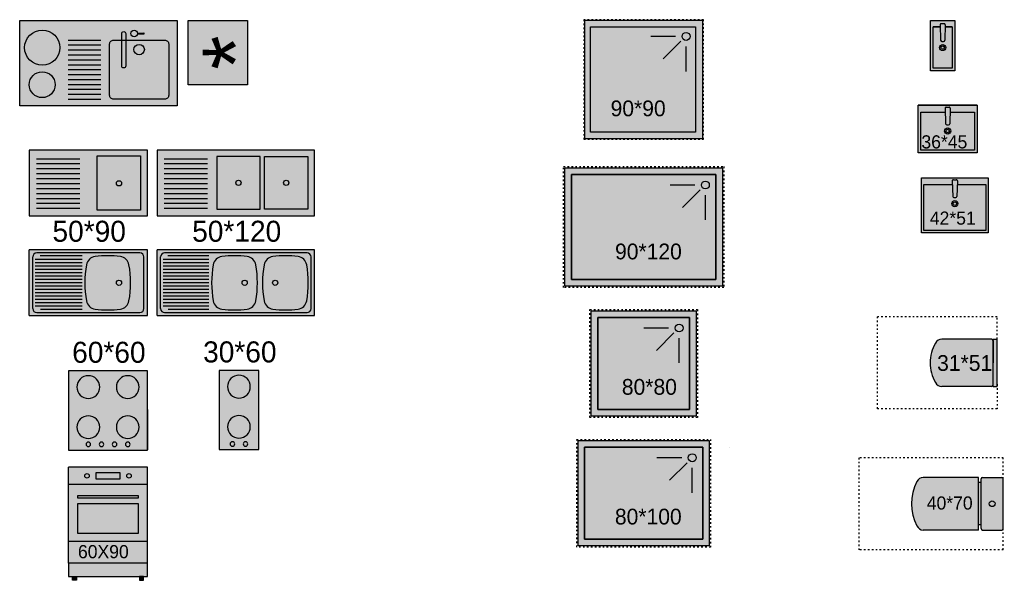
# Model space of a CAD drawing. Header units: millimetres. Extents: x -14819 to 43195, y -10328 to 20814.
# Drawn here: x 14625 to 15375, y 17800 to 18227 of the extents above; entities that cross this region are included whole.
import ezdxf

# ---------------------------------------------------------------- set-up
doc = ezdxf.new("R2010")
doc.units = ezdxf.units.MM
doc.linetypes.add('ACAD_ISO03W100', pattern=[30, 12, -18])
for name, color, linetype in [('DV_Equipment', 30, 'Continuous'), ('DV_Text', 10, 'Continuous'), ('DV_Text block', 20, 'Continuous')]:
    doc.layers.add(name, color=color, linetype=linetype)
for name, color, linetype, lineweight in [('DV_Furnitures', 250, 'Continuous', 5), ('DV_Hatch bathroom', 141, 'Continuous', 9), ('DV_Hatch Kitchen', 51, 'Continuous', 5)]:
    doc.layers.add(name, color=color, linetype=linetype, lineweight=lineweight)
doc.styles.add('Col_Standard', font='')
doc.styles.get("Standard").update_dxf_attribs({"font": 'arial.ttf'})
doc.styles.get('Col_Standard').set_extended_font_data('DM Sans')

# ---------------------------------------------------------------- blocks, each defined once
blk = doc.blocks.new('Frigo 90cm')
at = {"layer": 'DV_Hatch Kitchen'}
h = blk.add_hatch(color=256, dxfattribs=at)
h.dxf.hatch_style = 1
h.paths.add_polyline_path([(0.1247, -0.0737), (0.5747, -0.0737), (0.5747, -0.5637), (0.1247, -0.5637)])
at = {"color": 18, "lineweight": 5, "true_color": 0x000000}
blk.add_lwpolyline([(0.1247, -0.0737), (0.5747, -0.0737), (0.5747, -0.5637), (0.1247, -0.5637)], close=True, dxfattribs=at)
at = {"color": 18, "true_color": 0x000000, "insert": (0.4659, 0.2785), "char_height": 0.5, "attachment_point": 1, "rotation": 270, "style": 'Col_Standard'}
blk.add_mtext_dynamic_manual_height_columns('\\pxqc;*', width=1.193559, gutter_width=4.4923, heights=[0], dxfattribs=at)
blk = doc.blocks.new('*U958')
at = {"layer": 'DV_Hatch Kitchen'}
h = blk.add_hatch(color=256, dxfattribs=at)
h.dxf.hatch_style = 1
h.paths.add_polyline_path([(-0.61, 0.6545), (0.59, 0.6545), (0.59, 0.0045), (-0.61, 0.0045)])
at = {"layer": 'DV_Hatch Kitchen', "linetype": 'Continuous', "lineweight": 0, "ltscale": 15}
blk.add_hatch(color=256, dxfattribs=at).paths.add_polyline_path([(0.1673, 0.5545), (0.1676, 0.5575), (0.1685, 0.5603), (0.1699, 0.5629), (0.1717, 0.5651), (0.174, 0.567), (0.1766, 0.5684), (0.1794, 0.5693), (0.1852, 0.5693), (0.1881, 0.5684), (0.1907, 0.567), (0.1929, 0.5651), (0.1948, 0.5629), (0.1962, 0.5603), (0.197, 0.5575), (0.1973, 0.5545), (0.1973, 0.3074), (0.197, 0.3044), (0.1962, 0.3016), (0.1948, 0.299), (0.1929, 0.2968), (0.1907, 0.2949), (0.1881, 0.2935), (0.1852, 0.2927), (0.1794, 0.2927), (0.1766, 0.2935), (0.174, 0.2949), (0.1717, 0.2968), (0.1699, 0.299), (0.1685, 0.3016), (0.1676, 0.3044), (0.1673, 0.3074), (0.1673, 0.5545)])
at = {"color": 18, "lineweight": 5, "ltscale": 0.05, "true_color": 0x000000}
for p, q in [((0.2871, 0.558), (0.3353, 0.558)), ((0.2871, 0.551), (0.3353, 0.551)), ((-0.2413, 0.5045), (0.0087, 0.5045)), ((-0.2413, 0.467), (0.0087, 0.467)), ((-0.2413, 0.4295), (0.0087, 0.4295)), ((-0.2413, 0.392), (0.0087, 0.392)), ((-0.2413, 0.3545), (0.0087, 0.3545)), ((-0.2413, 0.317), (0.0087, 0.317)), ((-0.2413, 0.2795), (0.0087, 0.2795)), ((-0.2413, 0.242), (0.0087, 0.242)), ((-0.2413, 0.2045), (0.0087, 0.2045)), ((-0.2413, 0.167), (0.0087, 0.167)), ((-0.2413, 0.1295), (0.0087, 0.1295)), ((-0.2413, 0.092), (0.0087, 0.092)), ((-0.2413, 0.0545), (0.0087, 0.0545))]:
    blk.add_line(p, q, dxfattribs=at)
at = {"color": 18, "lineweight": 5, "ltscale": 0.05, "true_color": 0x000000, "flags": 128}
blk.add_lwpolyline([(-0.61, 0.6545), (0.59, 0.6545), (0.59, 0.0045), (-0.61, 0.0045)], close=True, dxfattribs=at)
for points in [[(0.1673, 0.5545, -0.414214), (0.1823, 0.5695, -0.414214), (0.1973, 0.5545), (0.1973, 0.3074, -0.414214), (0.1823, 0.2924, -0.414214), (0.1673, 0.3074)], [(0.105, 0.5045), (0.495, 0.5045, -0.414214), (0.525, 0.4745), (0.525, 0.0845, -0.414214), (0.495, 0.0545), (0.105, 0.0545, -0.414214), (0.075, 0.0845), (0.075, 0.4745, -0.414214), (0.105, 0.5045)]]:
    blk.add_lwpolyline(points, format="xyb", close=True, dxfattribs=at)
blk.add_lwpolyline([(0.3353, 0.551, 0.414214), (0.3388, 0.5545, 0.414214), (0.3353, 0.558)], format="xyb", dxfattribs=at)
at = {"color": 18, "lineweight": 5, "ltscale": 0.05, "true_color": 0x000000}
for centre, radius in [((-0.4382, 0.4466), 0.1341), ((0.2623, 0.5545), 0.025), ((0.3, 0.4318), 0.04), ((-0.4382, 0.1647), 0.0986)]:
    blk.add_circle(centre, radius, dxfattribs=at)
blk = doc.blocks.new('*U952')
h = blk.add_hatch(color=51)
h.dxf.hatch_style = 1
h.paths.add_polyline_path([(-30, 0), (30, 0), (30, 83), (-30, 83)])
h = blk.add_hatch(color=51)
h.dxf.hatch_style = 1
h.paths.add_polyline_path([(-24, 0), (-27, 0), (-27, -3), (-24, -3)])
h = blk.add_hatch(color=51)
h.dxf.hatch_style = 1
h.paths.add_polyline_path([(27, 0), (24, 0), (24, -3), (27, -3)])
at = {"color": 18, "true_color": 0x000000}
for p, q in [((30, 83), (-30, 83)), ((-30, 10), (-30, 83)), ((30, 10), (30, 83)), ((30, 70), (-30, 70)), ((-23, 55.51), (23, 55.51)), ((-23, 32.51), (-23, 55.51)), ((23, 55.51), (23, 32.51)), ((23, 32.51), (-23, 32.51)), ((30, 26.51), (-30, 26.51))]:
    blk.add_line(p, q, dxfattribs=at)
for points in [[(-9, 79), (9, 79), (9, 74), (-9, 74)], [(-23, 61.51), (23, 61.51), (23, 59.43), (-23, 59.43)], [(-30, 0), (30, 0), (30, 10), (-30, 10)], [(-24, -3), (-27, -3), (-27, 0), (-24, 0)], [(24, -3), (27, -3), (27, 0), (24, 0)]]:
    blk.add_lwpolyline(points, close=True, dxfattribs=at)
for centre in [(-16, 76.5), (16, 76.5)]:
    blk.add_circle(centre, 1.7, dxfattribs=at)
at = {"layer": 'DV_Text block', "insert": (-22.89, 23.81), "char_height": 10, "attachment_point": 1}
blk.add_mtext_dynamic_manual_height_columns('{\\fDM Sans|b0|i0|c0|p2;60X90}', width=91.6766, gutter_width=12.5, heights=[0], dxfattribs=at)
blk = doc.blocks.new('*U954')
at = {"layer": 'DV_Hatch Kitchen'}
h = blk.add_hatch(color=51, dxfattribs=at)
h.dxf.hatch_style = 1
h.paths.add_polyline_path([(-60, 0), (60, 0), (60, 50), (42.97, 50), (44.69, 46.59), (43.2, 45.11), (54.85, 45.11), (54.85, 5.11), (21.85, 5.11), (21.85, 45.11), (28.62, 45.11), (27.13, 46.59), (28.85, 50), (11.5, 50), (13.22, 46.59), (11.73, 45.11), (18.5, 45.11), (18.5, 5.11), (-14.5, 5.11), (-14.5, 45.11), (-2.85, 45.11), (-4.34, 46.59), (-2.62, 50), (-60, 50)])
h.paths.add_polyline_path([(2.29, 45.57), (1.41, 45.11), (3.04, 45.11), (3.04, 48.07), (5.83, 48.07), (5.83, 45.11), (7.47, 45.11), (6.58, 45.57), (7.25, 49.66), (9.43, 50), (-0.56, 50), (1.63, 49.66)], flags=17)
h.paths.add_polyline_path([(33.76, 45.57), (32.88, 45.11), (34.51, 45.11), (34.51, 48.07), (37.3, 48.07), (37.3, 45.11), (38.94, 45.11), (38.05, 45.57), (38.72, 49.66), (40.9, 50), (30.91, 50), (33.1, 49.66)], flags=17)
h.paths.add_polyline_path([(34.51, 45.11), (37.3, 45.11), (37.3, 48.07), (34.51, 48.07)], flags=16)
h.paths.add_polyline_path([(3.04, 45.11), (5.83, 45.11), (5.83, 48.07), (3.04, 48.07)], flags=16)
h.paths.add_polyline_path([(28.62, 45.11), (32.88, 45.11), (33.76, 45.57), (33.1, 49.66), (30.91, 50), (28.85, 50), (27.13, 46.59)])
h.paths.add_polyline_path([(38.94, 45.11), (43.2, 45.11), (44.69, 46.59), (42.97, 50), (40.9, 50), (38.72, 49.66), (38.05, 45.57)])
h.paths.add_polyline_path([(-2.85, 45.11), (1.41, 45.11), (2.29, 45.57), (1.63, 49.66), (-0.56, 50), (-2.62, 50), (-4.34, 46.59)])
h.paths.add_polyline_path([(7.47, 45.11), (11.73, 45.11), (13.22, 46.59), (11.5, 50), (9.43, 50), (7.25, 49.66), (6.58, 45.57)])
at = {"layer": 'DV_Hatch Kitchen', "transparency": 33554687}
h = blk.add_hatch(color=51, dxfattribs=at)
h.dxf.hatch_style = 1
h.paths.add_polyline_path([(18.5, 45.11), (11.73, 45.11), (-14.5, 45.11), (-14.5, 5.11), (18.5, 5.11)])
h.paths.add_polyline_path([(54.85, 45.11), (43.2, 45.11), (21.85, 45.11), (21.85, 5.11), (54.85, 5.11)])
at = {"layer": 'DV_Hatch Kitchen', "color": 18, "true_color": 0x000000}
for p, q in [((-54.59, 43.46), (-21.59, 43.46)), ((-54.59, 39.69), (-21.59, 39.69)), ((-54.59, 35.92), (-21.59, 35.92)), ((-54.59, 32.15), (-21.59, 32.15)), ((-54.59, 28.37), (-21.59, 28.37)), ((-54.59, 24.6), (-21.59, 24.6)), ((-54.59, 20.83), (-21.59, 20.83)), ((-54.59, 17.05), (-21.59, 17.05)), ((-54.59, 13.28), (-21.59, 13.28)), ((-54.59, 9.51), (-21.59, 9.51)), ((-54.59, 5.74), (-21.59, 5.74))]:
    blk.add_line(p, q, dxfattribs=at)
blk.add_lwpolyline([(-60, 0), (60, 0), (60, 50), (-60, 50)], close=True, dxfattribs=at)
for points in [[(11.73, 45.11), (-14.5, 45.11), (-14.5, 5.11), (18.5, 5.11), (18.5, 45.11), (11.73, 45.11)], [(43.2, 45.11), (54.85, 45.11), (54.85, 5.11), (21.85, 5.11), (21.85, 45.11), (43.2, 45.11)]]:
    blk.add_lwpolyline(points, dxfattribs=at)
for centre in [(2, 25.11), (38.35, 25.11), (38.35, 25.11)]:
    blk.add_circle(centre, 2, dxfattribs=at)
blk = doc.blocks.new('*U950')
at = {"transparency": 33554687}
h = blk.add_hatch(color=51, dxfattribs=at)
h.dxf.hatch_style = 1
h.paths.add_polyline_path([(30, 60.15), (-30, 60.15), (-30, 0), (30, 0)])
at = {"color": 18, "true_color": 0x000000}
blk.add_line((-30, 30.71), (-30, 0.15), dxfattribs=at)
blk.add_lwpolyline([(30, 0), (-30, 0), (-30, 60.15), (30, 60.15)], close=True, dxfattribs=at)
for centre, radius in [((-15, 47.92), 8.64), ((15, 47.92), 8.64), ((-15, 17.36), 8.64), ((15, 17.36), 8.64), ((-15, 4.3), 1.74), ((-5, 4.3), 1.74), ((5, 4.3), 1.74), ((15, 4.3), 1.74)]:
    blk.add_circle(centre, radius, dxfattribs=at)
blk = doc.blocks.new('*U951')
at = {"transparency": 33554687}
h = blk.add_hatch(color=51, dxfattribs=at)
h.dxf.hatch_style = 1
h.paths.add_polyline_path([(15, 60.15), (-15, 60.15), (-15, 0), (15, 0)])
at = {"color": 18, "true_color": 0x000000}
blk.add_lwpolyline([(15, 0), (-15, 0), (-15, 60.15), (15, 60.15)], close=True, dxfattribs=at)
for centre, radius in [((0, 47.92), 8.64), ((0, 17.36), 8.64), ((-5, 4.3), 1.74), ((5, 4.3), 1.74)]:
    blk.add_circle(centre, radius, dxfattribs=at)
blk = doc.blocks.new('*U959')
at = {"layer": 'DV_Hatch Kitchen'}
h = blk.add_hatch(color=51, dxfattribs=at)
h.dxf.hatch_style = 1
h.paths.add_polyline_path([(-45, 0), (45, 0), (45, 50), (27.97, 50), (29.69, 45.61), (28.2, 45.61), (39.85, 45.61), (39.85, 4.39), (6.85, 4.39), (6.85, 45.61), (13.62, 45.61), (12.13, 45.61), (13.85, 50), (-3.5, 50), (-1.78, 46.59), (-3.27, 45.11), (3.5, 45.11), (3.73, 45.11), (-29.27, 45.11), (-29.5, 45.11), (-17.85, 45.11), (-19.34, 46.59), (-17.62, 50), (-45, 50)])
h.paths.add_polyline_path([(-12.71, 45.57), (-13.59, 45.11), (-11.96, 45.11), (-11.96, 48.07), (-9.17, 48.07), (-9.17, 45.11), (-7.53, 45.11), (-8.42, 45.57), (-7.75, 49.66), (-5.57, 50), (-15.56, 50), (-13.37, 49.66)], flags=17)
h.paths.add_polyline_path([(-11.96, 45.11), (-9.17, 45.11), (-9.17, 48.07), (-11.96, 48.07)], flags=16)
h.paths.add_polyline_path([(-7.53, 45.11), (-3.27, 45.11), (-1.78, 46.59), (-3.5, 50), (-5.57, 50), (-7.75, 49.66), (-8.42, 45.57)], flags=16)
h.paths.add_polyline_path([(-17.85, 45.11), (-13.59, 45.11), (-12.71, 45.57), (-13.37, 49.66), (-15.56, 50), (-17.62, 50), (-19.34, 46.59)], flags=16)
h.paths.add_polyline_path([(13.12, 45.61), (18.75, 45.61), (18.1, 49.66), (15.91, 50), (13.85, 50), (12.13, 45.61)], flags=17)
h.paths.add_polyline_path([(19.51, 45.61), (22.3, 45.61), (22.3, 48.07), (19.51, 48.07)], flags=16)
h.paths.add_polyline_path([(23.06, 45.61), (28.7, 45.61), (29.69, 45.61), (27.97, 50), (25.9, 50), (23.72, 49.66)], flags=17)
h.paths.add_polyline_path([(18.75, 45.61), (19.51, 45.61), (19.51, 48.07), (22.3, 48.07), (22.3, 45.61), (23.06, 45.61), (23.72, 49.66), (25.9, 50), (15.91, 50), (18.1, 49.66)], flags=17)
h = blk.add_hatch(color=51, dxfattribs=at)
h.dxf.hatch_style = 1
h.paths.add_polyline_path([(39.85, 45.61), (6.85, 45.61), (6.85, 4.39), (39.85, 4.39)])
at = {"layer": 'DV_Furnitures', "color": 18, "true_color": 0x000000}
for p, q in [((-39.59, 43.46), (-6.59, 43.46)), ((-39.59, 39.69), (-6.59, 39.69)), ((-39.59, 35.92), (-6.59, 35.92)), ((-39.59, 32.15), (-6.59, 32.15)), ((-39.59, 28.37), (-6.59, 28.37)), ((-39.59, 24.6), (-6.59, 24.6)), ((-39.59, 20.83), (-6.59, 20.83)), ((-39.59, 17.05), (-6.59, 17.05)), ((-39.59, 13.28), (-6.59, 13.28)), ((-39.59, 9.51), (-6.59, 9.51)), ((-39.59, 5.74), (-6.59, 5.74))]:
    blk.add_line(p, q, dxfattribs=at)
for points in [[(-45, 0), (45, 0), (45, 50), (-45, 50)], [(39.85, 4.39), (6.85, 4.39), (6.85, 45.61), (39.85, 45.61)]]:
    blk.add_lwpolyline(points, close=True, dxfattribs=at)
blk.add_lwpolyline([(39.85, 45.11), (39.85, 4.39), (6.85, 4.39), (6.85, 45.11)], dxfattribs=at)
blk.add_circle((23.35, 24.75), 2, dxfattribs=at)
blk = doc.blocks.new('*U960')
at = {"transparency": 33554687}
h = blk.add_hatch(color=51, dxfattribs=at)
h.dxf.hatch_style = 1
h.paths.add_polyline_path([(45, 50), (-45, 50), (-45, 0), (45, 0)])
h.paths.add_polyline_path([(-39.23, 2.3, -0.414214), (-42.3, 5.36), (-42.3, 44.64, -0.414214), (-39.23, 47.7), (39.23, 47.7, -0.414214), (42.3, 44.64), (42.3, 5.36, -0.414214), (39.23, 2.3)], flags=16)
h.paths.add_polyline_path([(24.39, 5, -0.063178), (5.13, 5, -0.326796), (-1.43, 11.21, -0.090842), (-1.43, 38.79, -0.326796), (5.13, 45, -0.063178), (24.39, 45, -0.326796), (30.96, 38.79, -0.090842), (30.96, 11.21, -0.326796)], flags=0)
h.paths.add_polyline_path([(21.35, 25, -1), (25.35, 25, -1)], flags=0)
h.paths.add_polyline_path([(42.3, 44.64, 0.414214), (39.23, 47.7), (-39.23, 47.7, 0.414214), (-42.3, 44.64), (-42.3, 5.36, 0.414214), (-39.23, 2.3), (39.23, 2.3, 0.414214), (42.3, 5.36)], flags=16)
at = {"layer": 'DV_Furnitures', "color": 18, "lineweight": 5, "true_color": 0x000000}
for p, q in [((45, 50), (-45, 50)), ((-45, 0), (-45, 50)), ((39.23, 47.7), (-39.23, 47.7)), ((-4.73, 45.41), (-36.75, 45.41)), ((45, 0), (45, 50)), ((-42.3, 5.36), (-42.3, 44.64)), ((-4.73, 42.86), (-40.41, 42.86)), ((-4.73, 40.31), (-40.41, 40.31)), ((-4.73, 37.76), (-40.41, 37.76)), ((42.3, 5.36), (42.3, 44.64)), ((-4.73, 35.2), (-40.41, 35.2)), ((-4.73, 32.65), (-40.41, 32.65)), ((-4.73, 30.1), (-40.41, 30.1)), ((-4.73, 27.55), (-40.41, 27.55)), ((-4.73, 25), (-40.41, 25)), ((42.3, 25), (42.3, 28)), ((-4.73, 22.45), (-40.41, 22.45)), ((-4.73, 19.9), (-40.41, 19.9)), ((-4.73, 17.35), (-40.41, 17.35)), ((-4.73, 14.8), (-40.41, 14.8)), ((-4.73, 12.24), (-40.41, 12.24)), ((-4.73, 9.69), (-40.41, 9.69)), ((-45, 0), (45, 0)), ((-4.73, 7.14), (-40.41, 7.14)), ((-39.23, 2.3), (39.23, 2.3)), ((-4.73, 4.59), (-36.54, 4.59))]:
    blk.add_line(p, q, dxfattribs=at)
blk.add_circle((23.35, 25), 2, dxfattribs=at)
for centre, radius, start, end in [((-39.23, 44.64), 3.06, 90, 180), ((6.09, 37.41), 7.65, 97.23, 169.61876), ((14.76, -30.92), 76.53, 82.77, 97.23), ((23.43, 37.41), 7.65, 10.38124, 82.77), ((39.23, 44.64), 3.06, 0, 90), ((73.84, 25), 76.53, 169.61876, 190.38124), ((-44.32, 25), 76.53, 349.61876, 10.38124), ((6.09, 12.59), 7.65, 190.38124, 262.77), ((23.43, 12.59), 7.65, 277.23, 349.61876), ((-39.23, 5.36), 3.06, 180, 270), ((14.76, 80.92), 76.53, 262.77, 277.23), ((39.23, 5.36), 3.06, 270, 0)]:
    blk.add_arc(centre, radius, start, end, dxfattribs=at)
blk = doc.blocks.new('*U961')
h = blk.add_hatch(color=51)
h.dxf.hatch_style = 1
h.paths.add_polyline_path([(57.3, 44.64, 0.414214), (54.23, 47.7), (-54.23, 47.7, 0.414214), (-57.3, 44.64), (-57.3, 5.36, 0.414214), (-54.23, 2.3), (54.23, 2.3, 0.414214), (57.3, 5.36)])
h.paths.add_polyline_path([(28.12, 45, -0.063178), (47.39, 45, -0.326796), (53.95, 38.79, -0.090842), (53.95, 11.21, -0.326796), (47.39, 5, -0.063178), (28.12, 5, -0.326796), (21.56, 11.21, -0.090842), (21.56, 38.79, -0.326796)], flags=16)
h.paths.add_polyline_path([(15.18, 38.79, -0.090842), (15.18, 11.21, -0.326796), (8.61, 5, -0.063178), (-10.65, 5, -0.326796), (-17.22, 11.21, -0.090842), (-17.22, 38.79, -0.326796), (-10.65, 45, -0.063178), (8.61, 45, -0.326796)], flags=16)
h = blk.add_hatch(color=51)
h.dxf.hatch_style = 1
h.paths.add_polyline_path([(15.18, 38.79, 0.326796), (8.61, 45, 0.063178), (-10.65, 45, 0.326796), (-17.22, 38.79, 0.090842), (-17.22, 11.21, 0.326796), (-10.65, 5, 0.063178), (8.61, 5, 0.326796), (15.18, 11.21, 0.090842)])
h.paths.add_polyline_path([(53.95, 38.79, 0.326796), (47.39, 45, 0.063178), (28.12, 45, 0.326796), (21.56, 38.79, 0.090842), (21.56, 11.21, 0.326796), (28.12, 5, 0.063178), (47.39, 5, 0.326796), (53.95, 11.21, 0.090842)])
at = {"layer": 'DV_Furnitures'}
h = blk.add_hatch(color=51, dxfattribs=at)
h.dxf.hatch_style = 1
h.paths.add_polyline_path([(57.3, 44.64, 0.414214), (54.23, 47.7), (-54.23, 47.7, 0.414214), (-57.3, 44.64), (-57.3, 5.36, 0.414214), (-54.23, 2.3), (54.23, 2.3, 0.414214), (57.3, 5.36)], flags=16)
h.paths.add_polyline_path([(15.18, 11.21, -0.326796), (8.61, 5, -0.063178), (-10.65, 5, -0.326796), (-17.22, 11.21, -0.090842), (-17.22, 38.79, -0.326796), (-10.65, 45, -0.063178), (8.61, 45, -0.326796), (15.18, 38.79, -0.090842)], flags=0)
h.paths.add_polyline_path([(21.56, 38.79, -0.326796), (28.12, 45, -0.063178), (47.39, 45, -0.326796), (53.95, 38.79, -0.090842), (53.95, 11.21, -0.326796), (47.39, 5, -0.063178), (28.12, 5, -0.326796), (21.56, 11.21, -0.090842)], flags=0)
h.paths.add_polyline_path([(60, 50), (-60, 50), (-60, 0), (60, 0)])
h.paths.add_polyline_path([(54.23, 47.7, -0.414214), (57.3, 44.64), (57.3, 5.36, -0.414214), (54.23, 2.3), (-54.23, 2.3, -0.414214), (-57.3, 5.36), (-57.3, 44.64, -0.414214), (-54.23, 47.7)], flags=0)
at = {"layer": 'DV_Furnitures', "color": 18, "lineweight": 5, "true_color": 0x000000}
for p, q in [((60, 50), (-60, 50)), ((-60, 0), (-60, 50)), ((54.23, 47.7), (-54.23, 47.7)), ((-20.51, 45.41), (-51.75, 45.41)), ((60, 0), (60, 50)), ((-57.3, 5.36), (-57.3, 44.64)), ((-20.51, 42.86), (-55.41, 42.86)), ((-20.51, 40.31), (-55.41, 40.31)), ((-20.51, 37.76), (-55.41, 37.76)), ((57.3, 5.36), (57.3, 44.64)), ((-20.51, 35.2), (-55.41, 35.2)), ((-20.51, 32.65), (-55.41, 32.65)), ((-20.51, 30.1), (-55.41, 30.1)), ((-20.51, 27.55), (-55.41, 27.55)), ((-20.51, 25), (-55.41, 25)), ((57.3, 25), (57.3, 28)), ((-20.51, 22.45), (-55.41, 22.45)), ((-20.51, 19.9), (-55.41, 19.9)), ((-20.51, 17.35), (-55.41, 17.35)), ((-20.51, 14.8), (-55.41, 14.8)), ((-20.51, 12.24), (-55.41, 12.24)), ((-20.51, 9.69), (-55.41, 9.69)), ((-60, 0), (60, 0)), ((-20.51, 7.14), (-55.41, 7.14)), ((-54.23, 2.3), (54.23, 2.3)), ((-20.51, 4.59), (-51.54, 4.59))]:
    blk.add_line(p, q, dxfattribs=at)
for centre in [(6.73, 25), (30, 25)]:
    blk.add_circle(centre, 2, dxfattribs=at)
for centre, radius, start, end in [((-54.23, 44.64), 3.06, 90, 180), ((-9.69, 37.41), 7.65, 97.23, 169.61876), ((-1.02, -30.92), 76.53, 82.77, 97.23), ((-1.02, -30.92), 76.53, 82.77, 97.23), ((7.65, 37.41), 7.65, 10.38124, 82.77), ((29.09, 37.41), 7.65, 97.23, 169.61876), ((37.76, -30.92), 76.53, 82.77, 97.23), ((46.42, 37.41), 7.65, 10.38124, 82.77), ((54.23, 44.64), 3.06, 0, 90), ((58.06, 25), 76.53, 169.61876, 190.38124), ((-60.1, 25), 76.53, 349.61876, 10.38124), ((96.84, 25), 76.53, 169.61876, 190.38124), ((-21.33, 25), 76.53, 349.61876, 10.38124), ((-9.69, 12.59), 7.65, 190.38124, 262.77), ((7.65, 12.59), 7.65, 277.23, 349.61876), ((29.09, 12.59), 7.65, 190.38124, 262.77), ((46.42, 12.59), 7.65, 277.23, 349.61876), ((-54.23, 5.36), 3.06, 180, 270), ((-1.02, 80.92), 76.53, 262.77, 277.23), ((37.76, 80.92), 76.53, 262.77, 277.23), ((54.23, 5.36), 3.06, 270, 0)]:
    blk.add_arc(centre, radius, start, end, dxfattribs=at)
blk = doc.blocks.new('*U981')
at = {"layer": 'DV_Hatch bathroom', "transparency": 33554579}
h = blk.add_hatch(color=256, dxfattribs=at)
h.dxf.hatch_style = 1
h.paths.add_polyline_path([(7.22, 7.22), (-72.78, 7.22), (-72.78, -72.78), (7.22, -72.78)], flags=0)
h.paths.add_polyline_path([(-67.78, -0.78, -1), (-61.78, -0.78, -1)], flags=0)
h.paths.add_polyline_path([(12.72, 12.22), (-77.28, 12.22), (-77.28, -77.78), (12.72, -77.78)])
h.paths.add_polyline_path([(7.22, 7.22), (7.22, -72.78), (-72.78, -72.78), (-72.78, 7.22)], flags=16)
h.paths.add_polyline_path([(-67.78, -0.78, 1), (-61.78, -0.78, 1)], flags=0)
h = blk.add_hatch(color=256, dxfattribs=at)
h.dxf.hatch_style = 1
h.paths.add_polyline_path([(7.22, 7.22), (-72.78, 7.22), (-72.78, -72.78), (7.22, -72.78)])
for p, q in [((-26.87, 0.25), (-8, 0.25)), ((-17.34, -17.09), (-4, -3.75)), ((0, -26.61), (0, -7.75))]:
    blk.add_line(p, q)
at = {"linetype": 'ACAD_ISO03W100', "lineweight": 5, "ltscale": 0.1}
blk.add_lwpolyline([(13.22, 12.72), (-77.78, 12.72), (-77.78, -78.28), (13.22, -78.28)], close=True, dxfattribs=at)
for points in [[(12.72, 12.22), (-77.28, 12.22), (-77.28, -77.78), (12.72, -77.78)], [(-72.78, 7.22), (7.22, 7.22), (7.22, -72.78), (-72.78, -72.78)]]:
    blk.add_lwpolyline(points, close=True)
blk.add_circle((0, 0), 3)
at = {"layer": 'DV_Text block', "insert": (-57.47, -48.78), "char_height": 12, "attachment_point": 1}
blk.add_mtext_dynamic_manual_height_columns('{\\fDM Sans|b0|i0|c0|p2;\\C10;90*90}', width=5.5064, gutter_width=1.25, heights=[0], dxfattribs=at)
blk = doc.blocks.new('*U980')
at = {"layer": 'DV_Hatch bathroom', "transparency": 33554579}
h = blk.add_hatch(color=256, dxfattribs=at)
h.dxf.hatch_style = 1
h.paths.add_polyline_path([(-107, 13), (13, 13), (13, -77), (-107, -77)])
h.paths.add_polyline_path([(-102, 8), (-102, -72), (8, -72), (8, 8)], flags=16)
h = blk.add_hatch(color=256, dxfattribs=at)
h.dxf.hatch_style = 1
h.paths.add_polyline_path([(8, 8), (8, -72), (-102, -72), (-102, 8)])
for p, q in [((-26.87, 0.25), (-8, 0.25)), ((-17.34, -17.09), (-4, -3.75)), ((0, -26.61), (0, -7.75))]:
    blk.add_line(p, q)
at = {"linetype": 'ACAD_ISO03W100', "lineweight": 5, "ltscale": 0.1}
blk.add_lwpolyline([(-108, 14), (14, 14), (14, -78), (-108, -78)], close=True, dxfattribs=at)
for points in [[(-107, 13), (13, 13), (13, -77), (-107, -77)], [(-107, 13), (13, 13), (13, -77), (-107, -77)], [(-102, 8), (8, 8), (8, -72), (-102, -72)], [(8, 8), (-102, 8), (-102, -72), (8, -72)], [(8, 8), (8, 8), (8, 8), (8, 8)]]:
    blk.add_lwpolyline(points, close=True)
blk.add_circle((0, 0), 3)
at = {"layer": 'DV_Text block', "insert": (-17.94, -44.57), "char_height": 12, "attachment_point": 3}
blk.add_mtext_dynamic_manual_height_columns('{\\fDM Sans|b0|i0|c0|p2;\\C10;90*120}', width=57.3633, gutter_width=1.25, heights=[0], dxfattribs=at)
blk = doc.blocks.new('*U979')
at = {"layer": 'DV_Hatch bathroom', "transparency": 33554579}
h = blk.add_hatch(color=256, dxfattribs=at)
h.dxf.hatch_style = 1
h.paths.add_polyline_path([(-67, 13), (13, 13), (13, -67), (-67, -67)])
h.paths.add_polyline_path([(-62, 8), (-62, -62), (8, -62), (8, 8)], flags=16)
h = blk.add_hatch(color=256, dxfattribs=at)
h.dxf.hatch_style = 1
h.paths.add_polyline_path([(8, 8), (8, -62), (-62, -62), (-62, 8)])
for p, q in [((-26.87, 0.25), (-8, 0.25)), ((-17.34, -17.09), (-4, -3.75)), ((0, -26.61), (0, -7.75))]:
    blk.add_line(p, q)
at = {"linetype": 'ACAD_ISO03W100', "lineweight": 5, "ltscale": 0.1}
blk.add_lwpolyline([(-68, 14), (14, 14), (14, -68), (-68, -68)], close=True, dxfattribs=at)
for points in [[(-67, 13), (13, 13), (13, -67), (-67, -67)], [(-67, 13), (13, 13), (13, -67), (-67, -67)], [(-62, 8), (8, 8), (8, -62), (-62, -62)], [(8, 8), (-62, 8), (-62, -62), (8, -62)]]:
    blk.add_lwpolyline(points, close=True)
blk.add_circle((0, 0), 3)
at = {"layer": 'DV_Text block', "insert": (-1.68, -38.79), "char_height": 12, "attachment_point": 3}
blk.add_mtext_dynamic_manual_height_columns('{\\fDM Sans|b0|i0|c0|p2;\\C10;80*80}', width=57.3633, gutter_width=1.25, heights=[0], dxfattribs=at)
blk = doc.blocks.new('*U978')
at = {"layer": 'DV_Hatch bathroom', "true_color": 0xadddf7, "transparency": 33554579}
h = blk.add_hatch(color=141, dxfattribs=at)
h.dxf.hatch_style = 1
h.paths.add_polyline_path([(-87, 13), (13, 13), (13, -67), (-87, -67)])
h.paths.add_polyline_path([(-82, 8), (-82, -62), (8, -62), (8, 8)], flags=16)
at = {"layer": 'DV_Hatch bathroom', "transparency": 33554579}
h = blk.add_hatch(color=256, dxfattribs=at)
h.dxf.hatch_style = 1
h.paths.add_polyline_path([(8, 8), (8, -62), (-82, -62), (-82, 8)])
for p, q in [((-26.87, 0.25), (-8, 0.25)), ((-17.34, -17.09), (-4, -3.75)), ((0, -26.61), (0, -7.75))]:
    blk.add_line(p, q)
at = {"linetype": 'ACAD_ISO03W100', "lineweight": 5, "ltscale": 0.1}
blk.add_lwpolyline([(-88, 14), (14, 14), (14, -68), (-88, -68)], close=True, dxfattribs=at)
for points in [[(-87, 13), (13, 13), (13, -67), (-87, -67)], [(-87, 13), (13, 13), (13, -67), (-87, -67)], [(-82, 8), (8, 8), (8, -62), (-82, -62)], [(8, 8), (-82, 8), (-82, -62), (8, -62)]]:
    blk.add_lwpolyline(points, close=True)
blk.add_circle((0, 0), 3)
at = {"layer": 'DV_Hatch bathroom'}
blk.add_lwpolyline([(28, 8), (28, 8), (28, 8), (28, 8)], close=True, dxfattribs=at)
at = {"layer": 'DV_Text block', "insert": (-8.05, -38.79), "char_height": 12, "attachment_point": 3}
blk.add_mtext_dynamic_manual_height_columns('{\\fDM Sans|b0|i0|c0|p2;\\C10;80*100}', width=57.3633, gutter_width=1.25, heights=[0], dxfattribs=at)
blk = doc.blocks.new('*U987')
at = {"layer": 'DV_Hatch bathroom', "transparency": 33554579}
h = blk.add_hatch(color=256, dxfattribs=at)
h.dxf.hatch_style = 1
edge = h.paths.add_edge_path(flags=16)
edge.add_line((23.5, -5.2), (1.88, -5.2))
edge.add_line((1.88, -5.2), (1.55, -14.12))
edge.add_arc((0.64, -14.09), 0.91, 270, 357.86583, ccw=False)
edge.add_line((0.64, -15), (-0.64, -15))
edge.add_arc((-0.64, -14.09), 0.91, 182.13417, 270, ccw=False)
edge.add_line((-1.55, -14.12), (-1.88, -5.2))
edge.add_line((-1.88, -5.2), (-23.5, -5.2))
edge.add_line((-23.5, -5.2), (-23.5, -40.17))
edge.add_line((-23.5, -40.17), (23.5, -40.17))
edge.add_line((23.5, -40.17), (23.5, -5.2))
edge = h.paths.add_edge_path(flags=0)
edge.add_arc((0, -19.65), 2.33, 0, 360)
edge = h.paths.add_edge_path(flags=0)
edge.add_arc((0, -19.65), 1.32, 0, 360)
h.paths.add_polyline_path([(25.5, 0), (-25.5, 0), (-25.5, -42), (25.5, -42)])
edge = h.paths.add_edge_path(flags=16)
edge.add_line((23.5, -5.2), (23.5, -40.17))
edge.add_line((23.5, -40.17), (-23.5, -40.17))
edge.add_line((-23.5, -40.17), (-23.5, -5.2))
edge.add_line((-23.5, -5.2), (-1.88, -5.2))
edge.add_line((-1.88, -5.2), (-1.99, -2.37))
edge.add_arc((-1.08, -2.34), 0.91, 90, 182.13417, ccw=False)
edge.add_line((-1.08, -1.43), (1.08, -1.43))
edge.add_arc((1.08, -2.34), 0.91, -2.13417, 90, ccw=False)
edge.add_line((1.99, -2.37), (1.88, -5.2))
edge.add_line((1.88, -5.2), (23.5, -5.2))
h = blk.add_hatch(color=256, dxfattribs=at)
h.dxf.hatch_style = 1
h.paths.add_polyline_path([(1.99, -2.37, 0.425166), (1.08, -1.43), (-1.08, -1.43, 0.425166), (-1.99, -2.37), (-1.55, -14.12, 0.403345), (-0.64, -15), (0.64, -15, 0.403345), (1.55, -14.12)])
at = {"layer": 'DV_Furnitures'}
for p, q in [((-25.5, 0), (25.5, 0)), ((-1.99, -2.37), (-1.55, -14.12)), ((-1.08, -1.43), (1.08, -1.43)), ((1.99, -2.37), (1.55, -14.12)), ((-0.64, -15), (0.64, -15))]:
    blk.add_line(p, q, dxfattribs=at)
blk.add_lwpolyline([(-25.5, -42), (-25.5, 0), (25.5, 0), (25.5, -42)], close=True, dxfattribs=at)
blk.add_lwpolyline([(1.89, -5.2), (23.5, -5.2), (23.5, -40.17), (-23.5, -40.17), (-23.5, -5.2), (-1.89, -5.2)], dxfattribs=at)
for radius in [2.33, 1.32]:
    blk.add_circle((0, -19.65), radius, dxfattribs=at)
for centre, start, end in [((-1.08, -2.34), 90, 182.13417), ((1.08, -2.34), 357.86583, 90), ((-0.64, -14.09), 182.13417, 270), ((0.64, -14.09), 270, 357.86583)]:
    blk.add_arc(centre, 0.91, start, end, dxfattribs=at)
at = {"layer": 'DV_Text block', "insert": (-19.06, -25.67), "char_height": 10, "attachment_point": 1}
blk.add_mtext_dynamic_manual_height_columns('{\\fDM Sans|b0|i0|c0|p2;42*51}', width=51.3994, gutter_width=1.25, heights=[0], dxfattribs=at)
blk = doc.blocks.new('*U986')
at = {"layer": 'DV_Hatch bathroom', "transparency": 33554579}
h = blk.add_hatch(color=256, dxfattribs=at)
h.dxf.hatch_style = 1
h.paths.add_polyline_path([(-10.5, 20), (-52.46, 20, 0.287527), (-57.33, 16.92, 0.24656), (-57.33, -16.92, 0.289741), (-52.41, -20), (-10.5, -20)])
h = blk.add_hatch(color=256, dxfattribs=at)
h.dxf.hatch_style = 1
h.paths.add_polyline_path([(8.5, 18.96, 0.414214), (7.46, 20), (-7.46, 20, 0.414214), (-8.5, 18.96), (-8.5, -18.96, 0.414214), (-7.46, -20), (7.46, -20, 0.414214), (8.5, -18.96)])
h.paths.add_polyline_path([(2.17, 0, -1), (-2.17, 0, -1)], flags=16)
h.paths.add_polyline_path([(2.17, 0, 1), (-2.17, 0, 1)], flags=16)
edge = h.paths.add_edge_path()
edge.add_line((-8.5, 16.06), (-10.5, 16.06))
edge.add_line((-10.5, 16.06), (-10.5, -16.06))
edge.add_spline(control_points=[(-10.5, -16.06), (-10.37, -16.06), (-9.46, -16.06), (-8.5, -16.06)], knot_values=[14.159544, 14.159544, 14.159544, 14.159544, 14.250131, 14.250131, 14.250131, 14.250131], degree=3, periodic=0)
edge.add_line((-8.5, -16.06), (-8.5, 16.06))
for p, q in [((-10.5, 20), (-52.46, 20)), ((-10.5, -20), (-10.5, 20)), ((-8.5, 16.06), (-10.5, 16.06)), ((-10.5, -16.06), (-10.5, 16.06)), ((-8.5, -18.96), (-8.5, 18.96)), ((-7.46, 20), (7.46, 20)), ((8.5, -18.96), (8.5, 18.96)), ((-10.5, -20), (-52.46, -20)), ((-7.46, -20), (7.46, -20))]:
    blk.add_line(p, q)
blk.add_circle((0, 0), 2.17)
for centre, radius, start, end in [((-25.1, 0), 36.4, 152.29877, 207.70123), ((-52.44, 14.58), 5.42, 90.23254, 154.39793), ((-7.46, 18.96), 1.04, 90, 180), ((7.46, 18.96), 1.04, 360, 90), ((-52.44, -14.58), 5.42, 205.60207, 269.76746), ((-7.46, -18.96), 1.04, 180, 270), ((7.46, -18.96), 1.04, 270, 0)]:
    blk.add_arc(centre, radius, start, end)
blk.add_open_spline([(-8.35, -16.06), (-9.52, -16.06), (-10.67, -16.06), (-10.5, -16.06)], degree=3)
at = {"layer": 'Defpoints', "color": 251, "linetype": 'ACAD_ISO03W100', "lineweight": 5, "ltscale": 0.1, "true_color": 0x636466}
for p, q in [((8.5, 35), (-101.5, 35)), ((-101.5, 35), (-101.5, -35)), ((8.5, 18.96), (8.5, 35)), ((8.5, -35), (8.5, -18.96)), ((8.5, -35), (-101.5, -35))]:
    blk.add_line(p, q, dxfattribs=at)
at = {"layer": 'DV_Text block', "insert": (-14.86, 5.56), "char_height": 10, "attachment_point": 3}
blk.add_mtext_dynamic_manual_height_columns('{\\fDM Sans|b0|i0|c0|p2;40*70}', width=8.4553, gutter_width=1.25, heights=[0], dxfattribs=at)
blk = doc.blocks.new('*U1012')
at = {"layer": 'DV_Hatch bathroom', "transparency": 33554579}
h = blk.add_hatch(color=256, dxfattribs=at)
h.dxf.hatch_style = 1
h.paths.add_polyline_path([(0, 16.96, 0.414214), (-1.04, 18), (-38.94, 18, 0.287527), (-43.81, 14.92, 0.131454), (-48, 0, 0.131454), (-43.81, -14.92, 0.289725), (-38.89, -18), (-1.04, -18, 0.414214), (0, -16.96)])
h.paths.add_polyline_path([(3, 18), (0, 18), (0, -18), (3, -18)])
at = {"lineweight": 5}
for p, q in [((-1.04, 18), (-38.94, 18)), ((0, -18), (0, 18)), ((0, 18), (3, 18)), ((0, 16.96), (0, 0)), ((3, -18), (3, 18)), ((0, -16.96), (0, 0)), ((-1.04, -18), (-38.89, -18)), ((0, -18), (3, -18))]:
    blk.add_line(p, q, dxfattribs=at)
for centre, radius, start, end in [((-38.92, 12.58), 5.42, 90.23254, 154.39793), ((-1.04, 16.96), 1.04, 0, 90), ((-18.02, -0.37), 29.98, 149.33065, 179.286), ((-18.02, 0.37), 29.98, 180.714, 210.66935), ((-38.92, -12.58), 5.42, 205.60207, 269.76746), ((-1.04, -16.96), 1.04, 270, 0)]:
    blk.add_arc(centre, radius, start, end, dxfattribs=at)
at = {"layer": 'Defpoints', "color": 251, "linetype": 'ACAD_ISO03W100', "lineweight": 5, "ltscale": 0.1, "true_color": 0x636466}
for p, q in [((3, 35), (-88, 35)), ((-88, -35), (-88, 35)), ((3, 18), (3, 35)), ((3, -16.34), (3, -35)), ((3, -35), (-88, -35))]:
    blk.add_line(p, q, dxfattribs=at)
at = {"layer": 'DV_Text block', "insert": (-42.59, 5.87), "char_height": 12, "attachment_point": 1}
blk.add_mtext_dynamic_manual_height_columns('{\\fDM Sans|b0|i0|c0|p2;31*51}', width=33.6084, gutter_width=12.5, heights=[0], dxfattribs=at)
blk = doc.blocks.new('*U988')
at = {"layer": 'DV_Hatch bathroom', "transparency": 33554579}
h = blk.add_hatch(color=256, dxfattribs=at)
h.dxf.hatch_style = 1
edge = h.paths.add_edge_path(flags=0)
edge.add_line((20.5, -5.2), (1.88, -5.2))
edge.add_line((1.88, -5.2), (1.55, -14.12))
edge.add_arc((0.64, -14.09), 0.91, 270, 357.86583, ccw=False)
edge.add_line((0.64, -15), (-0.64, -15))
edge.add_arc((-0.64, -14.09), 0.91, 182.13417, 270, ccw=False)
edge.add_line((-1.55, -14.12), (-1.88, -5.2))
edge.add_line((-1.88, -5.2), (-20.5, -5.2))
edge.add_line((-20.5, -5.2), (-20.5, -34.31))
edge.add_line((-20.5, -34.31), (20.5, -34.31))
edge.add_line((20.5, -34.31), (20.5, -5.2))
edge = h.paths.add_edge_path(flags=0)
edge.add_arc((0, -19.65), 2.33, 0, 360)
edge = h.paths.add_edge_path(flags=0)
edge.add_arc((0, -19.65), 1.32, 0, 360)
h.paths.add_polyline_path([(22.5, 0), (-22.5, 0), (-22.5, -36.14), (22.5, -36.14)])
edge = h.paths.add_edge_path(flags=16)
edge.add_line((20.5, -5.2), (20.5, -34.31))
edge.add_line((20.5, -34.31), (-20.5, -34.31))
edge.add_line((-20.5, -34.31), (-20.5, -5.2))
edge.add_line((-20.5, -5.2), (-1.88, -5.2))
edge.add_line((-1.88, -5.2), (-1.99, -2.37))
edge.add_arc((-1.08, -2.34), 0.91, 90, 182.13417, ccw=False)
edge.add_line((-1.08, -1.43), (1.08, -1.43))
edge.add_arc((1.08, -2.34), 0.91, -2.13417, 90, ccw=False)
edge.add_line((1.99, -2.37), (1.88, -5.2))
edge.add_line((1.88, -5.2), (20.5, -5.2))
h = blk.add_hatch(color=256, dxfattribs=at)
h.dxf.hatch_style = 1
h.paths.add_polyline_path([(20.5, -5.2), (1.88, -5.2), (1.55, -14.12, -0.403345), (0.64, -15), (-0.64, -15, -0.403345), (-1.55, -14.12), (-1.88, -5.2), (-20.5, -5.2), (-20.5, -34.31), (20.5, -34.31)])
h = blk.add_hatch(color=256, dxfattribs=at)
h.dxf.hatch_style = 1
h.paths.add_polyline_path([(1.99, -2.37, 0.425166), (1.08, -1.43), (-1.08, -1.43, 0.425166), (-1.99, -2.37), (-1.55, -14.12, 0.403345), (-0.64, -15), (0.64, -15, 0.403345), (1.55, -14.12)])
at = {"layer": 'DV_Furnitures'}
for p, q in [((22.5, 0), (-22.5, 0)), ((-1.99, -2.37), (-1.55, -14.12)), ((-1.08, -1.43), (1.08, -1.43)), ((1.99, -2.37), (1.55, -14.12)), ((-0.64, -15), (0.64, -15))]:
    blk.add_line(p, q, dxfattribs=at)
blk.add_lwpolyline([(-22.5, -36.14), (-22.5, 0), (22.5, 0), (22.5, -36.14)], close=True, dxfattribs=at)
blk.add_lwpolyline([(1.89, -5.2), (20.5, -5.2), (20.5, -34.31), (-20.5, -34.31), (-20.5, -5.2), (-1.89, -5.2)], dxfattribs=at)
for radius in [2.33, 1.32]:
    blk.add_circle((0, -19.65), radius, dxfattribs=at)
for centre, start, end in [((-1.08, -2.34), 90, 182.13417), ((1.08, -2.34), 357.86583, 90), ((-0.64, -14.09), 182.13417, 270), ((0.64, -14.09), 270, 357.86583)]:
    blk.add_arc(centre, 0.91, start, end, dxfattribs=at)
at = {"layer": 'DV_Text block', "insert": (-20, -22.91), "char_height": 10, "attachment_point": 1}
blk.add_mtext_dynamic_manual_height_columns('{\\fDM Sans|b0|i0|c0|p2;36*45}', width=51.3994, gutter_width=1.25, heights=[0], dxfattribs=at)
blk = doc.blocks.new('*U989')
at = {"layer": 'DV_Hatch bathroom', "transparency": 33554579}
h = blk.add_hatch(color=256, dxfattribs=at)
h.dxf.hatch_style = 1
h.paths.add_polyline_path([(9.17, 20.73), (-9.33, 20.73), (-9.33, -17.77), (9.17, -17.77)])
for p, q in [((-9.33, -17.77), (-9.33, 20.73)), ((-1.93, 15.73), (-7.33, 15.73)), ((-1.99, 17.28), (-1.55, 5.53)), ((-1.08, 18.23), (1.08, 18.23)), ((1.99, 17.28), (1.55, 5.53)), ((7.33, 15.73), (1.93, 15.73)), ((-0.64, 4.66), (0.64, 4.66))]:
    blk.add_line(p, q)
blk.add_lwpolyline([(9.17, -17.77), (-9.33, -17.77), (-9.33, 20.73), (9.17, 20.73)], close=True)
for points in [[(-7.33, 15.73), (-7.33, 15.73), (-1.93, 15.73)], [(1.93, 15.73), (7.33, 15.73), (7.33, -15.77), (-7.33, -15.77), (-7.33, 15.73)]]:
    blk.add_lwpolyline(points)
for radius in [2.33, 1.32]:
    blk.add_circle((0, 0), radius)
for centre, start, end in [((-1.08, 17.32), 90, 182.13417), ((1.08, 17.32), 357.86583, 90), ((-0.64, 5.57), 182.13417, 270), ((0.64, 5.57), 270, 357.86583)]:
    blk.add_arc(centre, 0.91, start, end)

msp = doc.modelspace()

# ---------------------------------------------------------------- linework, layer by layer
at = {"layer": 'DV_Hatch bathroom'}
msp.add_lwpolyline([(15142.7, 17986.3), (15142.7, 17986.3), (15142.7, 17986.3), (15142.7, 17986.3)], close=True, dxfattribs=at)

# ---------------------------------------------------------------- block references
for name, p in [('*U959', (14677.75, 18077.87)), ('*U960', (14677.75, 18001.89)), ('*U961', (14790.1, 18001.89))]:
    msp.add_blockref(name, p)
at = {"color": 51, "true_color": 0xf7f281}
msp.add_blockref('*U954', (14790.1, 18077.87), dxfattribs=at)
at = {"layer": 'DV_Equipment', "xscale": 100, "yscale": 100, "zscale": 100}
msp.add_blockref('*U958', (14686.46, 18161.18), dxfattribs=at)
at = {"layer": 'DV_Equipment', "xscale": 100, "yscale": 100, "zscale": 100, "rotation": 180}
msp.add_blockref('Frigo 90cm', (14811.34, 18170.26), dxfattribs=at)
at = {"layer": 'DV_Furnitures'}
for name, p in [('*U981', (15132.98, 18214.41)), ('*U980', (15147.7, 18101.3)), ('*U979', (15127.7, 17992.48)), ('*U1012', (15366.79, 17965.99)), ('*U978', (15137.7, 17893.75)), ('*U986', (15366.11, 17858.74))]:
    msp.add_blockref(name, p, dxfattribs=at)
at = {"layer": 'DV_Furnitures', "color": 18, "true_color": 0x000000}
msp.add_blockref('*U989', (15328.43, 18205.91), dxfattribs=at)
at = {"layer": 'DV_Hatch bathroom'}
for name, p in [('*U988', (15332.23, 18162.06)), ('*U987', (15337.68, 18106.8))]:
    msp.add_blockref(name, p, dxfattribs=at)
at = {"layer": 'DV_Hatch Kitchen', "xscale": -1}
for name, p in [('*U950', (14692.75, 17899.64)), ('*U951', (14792.49, 17899.93))]:
    msp.add_blockref(name, p, dxfattribs=at)
at = {"layer": 'DV_Hatch Kitchen'}
msp.add_blockref('*U952', (14692.75, 17803.47), dxfattribs=at)

# ---------------------------------------------------------------- texts
at = {"layer": 'DV_Text', "char_height": 16, "width": 119.3559, "attachment_point": 1, "style": 'Col_Standard'}
for s, insert in [('\\pxqc;50*90', (14618.72, 18074.11)), ('\\pxqc;50*120', (14731.07, 18074.11)), ('\\pxqc;60*60', (14633.72, 17982.01)), ('\\pxqc;30*60', (14733.46, 17982.3))]:
    msp.add_mtext(s, dxfattribs=dict(at, insert=insert))

doc.saveas('drawing.dxf')
